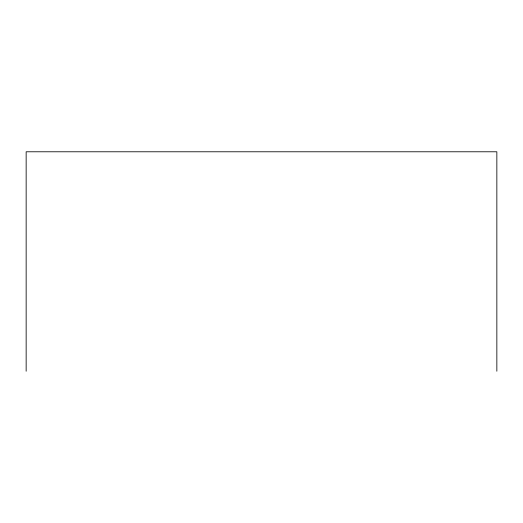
<?xml version="1.0" encoding="UTF-8"?>
<svg xmlns="http://www.w3.org/2000/svg" width="523" height="523" viewBox="0 0 523 523"><rect width="100%" height="100%" fill="white"/><g stroke="black" fill="none" stroke-linecap="round" stroke-linejoin="round"><path stroke-width="0.78" d="M496.85 371.219L496.85 151.781L26.15 151.781L26.15 371.219"/></g></svg>
